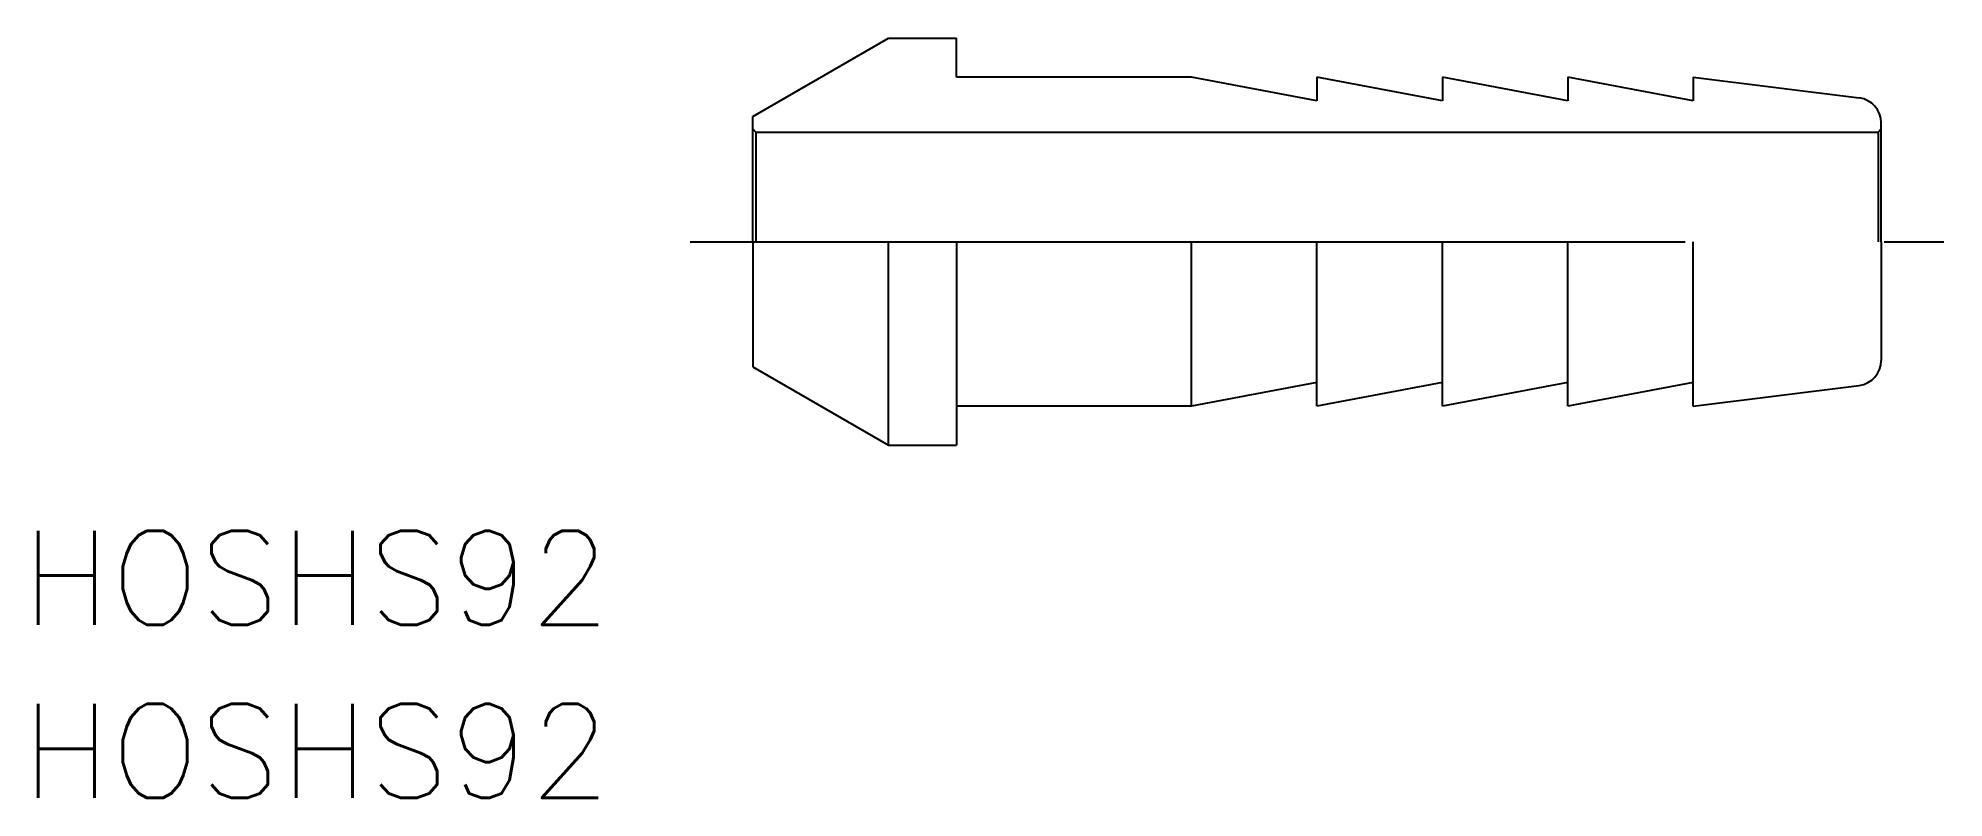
# Model space of a CAD drawing. Extents: x -22.8 to 38, y -17.8 to 6.5.
import ezdxf

# ---------------------------------------------------------------- set-up
doc = ezdxf.new("R2010")
doc.units = 0
doc.linetypes.add('CENTER', pattern=[50.8, 31.75, -6.35, 6.35, -6.35])
doc.layers.get('0').update_dxf_attribs({"linetype": 'CONTINUOUS'})
doc.layers.add('CENTER', color=1, linetype='CENTER')
doc.styles.get("Standard").update_dxf_attribs({"font": 'txt.shx', "height": 3, "bigfont": 'bigfont.shx'})

msp = doc.modelspace()

# ---------------------------------------------------------------- linework, layer by layer
at = {"color": 7, "linetype": 'CONTINUOUS'}
for p, q in [((0, 4), (4.33, 6.5)), ((4.33, 6.5), (6.5, 6.5)), ((6.5, 5.25), (6.5, 6.5)), ((14, 5.25), (6.5, 5.25)), ((18, 4.5), (14, 5.25)), ((18, 5.25), (18, 4.5)), ((22, 4.5), (18, 5.25)), ((22, 5.25), (22, 4.5)), ((26, 4.5), (22, 5.25)), ((26, 5.25), (26, 4.5)), ((26, 5.25), (26, 5.25)), ((30, 4.5), (26, 5.25)), ((30, 5.25), (30, 4.5)), ((30, 5.25), (35.299, 4.588)), ((0, 0), (0, 4)), ((36, 0), (36, 3.794)), ((0.1, 3.5), (0, 3.6)), ((0.1, 3.5), (0.1, 0)), ((0.1, 3.5), (35.9, 3.5)), ((35.9, 3.5), (36, 3.6)), ((35.9, 3.5), (35.9, 0)), ((0, 0), (0, -4)), ((4.33, -6.5), (4.33, 0)), ((6.5, 0), (6.5, -6.5)), ((14, -5.25), (14, 0)), ((18, -5.25), (18, 0)), ((22, -5.25), (22, 0)), ((26, -5.25), (26, 0)), ((30, -5.25), (30, 0)), ((36, 0), (36, -3.794)), ((0, -4), (4.33, -6.5)), ((18, -4.5), (14, -5.25)), ((22, -4.5), (18, -5.25)), ((26, -4.5), (22, -5.25)), ((30, -4.5), (26, -5.25)), ((30, -5.25), (35.299, -4.588)), ((14, -5.25), (6.5, -5.25)), ((26, -5.25), (26, -5.25)), ((4.33, -6.5), (6.5, -6.5))]:
    msp.add_line(p, q, dxfattribs=at)
for centre, start, end in [((35.2, 3.794), 0, 82.87498), ((35.2, -3.794), 277.12502, 0)]:
    msp.add_arc(centre, 0.8, start, end, dxfattribs=at)
at = {"layer": 'CENTER', "color": 1, "linetype": 'CENTER'}
msp.add_line((-2, 0), (38, 0), dxfattribs=at)

# ---------------------------------------------------------------- texts
at = {"color": 7, "linetype": 'CONTINUOUS'}
for p in [(-23.314, -12.231), (-23.314, -17.76)]:
    msp.add_text('HOSHS92', height=3, dxfattribs=at).set_placement(p)

doc.saveas('drawing.dxf')
